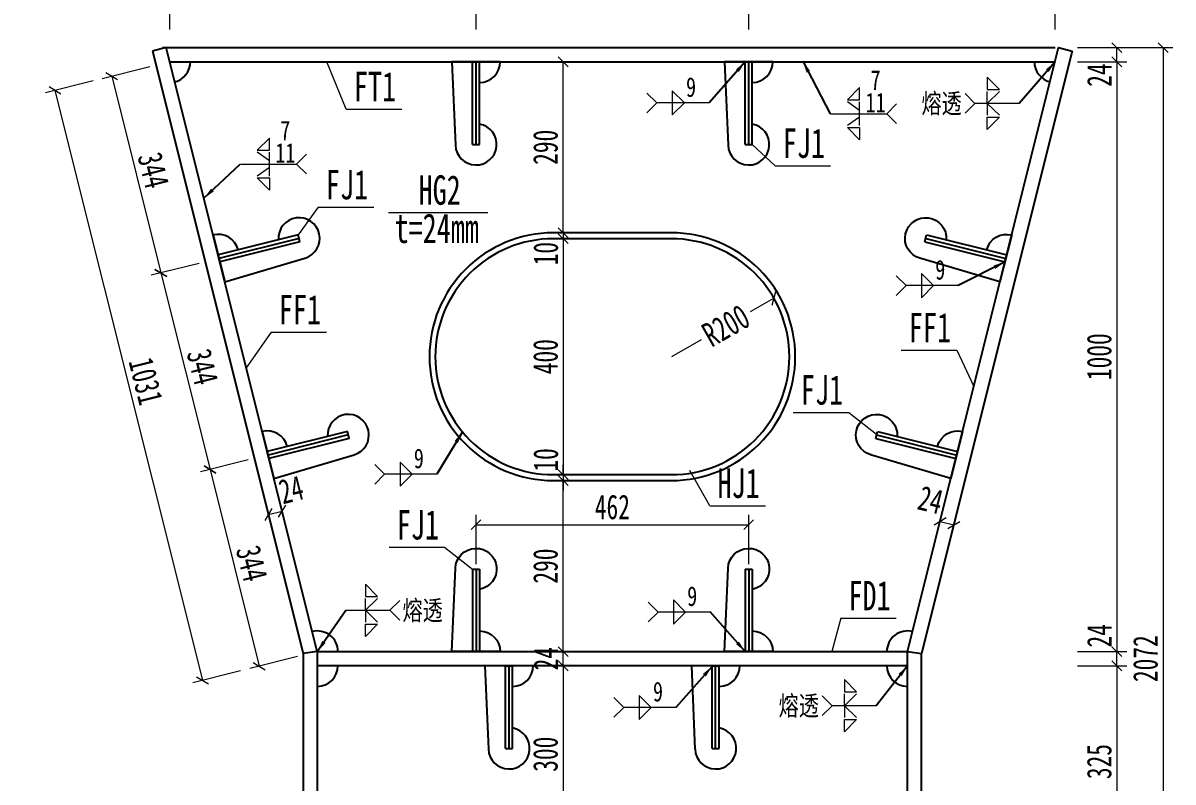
# Model space of a CAD drawing. Header units: millimetres. Extents: x -60009 to 63758, y -2164 to 95433.
# Drawn here: x 20783 to 22732, y 15537 to 16824 of the extents above; entities that cross this region are included whole.
import ezdxf
from ezdxf.enums import TextEntityAlignment as Align

# ---------------------------------------------------------------- set-up
doc = ezdxf.new("R2010")
doc.units = ezdxf.units.MM
doc.layers.get('Defpoints').update_dxf_attribs({"color": 8})
for name, color, linetype, lineweight in [('Dim', 4, 'Continuous', 15), ('文字', 7, 'Continuous', 15), ('细实线', 4, 'Continuous', 15), ('钢板粗线', 1, 'Continuous', 25)]:
    doc.layers.add(name, color=color, linetype=linetype, lineweight=lineweight)
doc.layers.add('Text', color=4, linetype='Continuous')
doc.styles.add('111', font='仿宋_GB2312.TTF', dxfattribs={"width": 0.7})
doc.styles.add('BM_Dim', font='仿宋_GB2312.TTF', dxfattribs={"width": 0.85})
doc.styles.add('SMEDI', font='仿宋_GB2312.TTF', dxfattribs={"width": 0.75})
doc.styles.get("Standard").update_dxf_attribs({"font": '仿宋_GB2312.TTF'})
doc.dimstyles.new('200', dxfattribs={"dimscale": 0, "dimtxt": 2.5, "dimasz": 1, "dimexe": 1, "dimexo": 1, "dimgap": 0.6, "dimtad": 1, "dimdec": 0, "dimdsep": 46, "dimtxsty": '111', "dimblk": 'OBLIQUE', "dimcen": 0, "dimclrd": 4, "dimclre": 4, "dimclrt": 4, "dimadec": 1, "dimazin": 2, "dimtfac": 1, "dimtdec": 0, "dimtix": 1, "dimtmove": 2, "dimatfit": 3, "dimfxl": 4, "dimfxlon": 1, "dimtolj": 1, "dimlwd": -1, "dimlwe": -1, "dimarcsym": 0})
doc.dimstyles.new('MSteel_1.0_1.0', dxfattribs={"dimtxt": 3, "dimasz": 1.2, "dimexe": 1, "dimexo": 1, "dimgap": 1, "dimtad": 3, "dimtoh": 1, "dimdec": 0, "dimzin": 0, "dimdsep": 46, "dimtxsty": 'Standard', "dimblk": 'ARCHTICK', "dimcen": 0.09, "dimclrd": 3, "dimclre": 3, "dimadec": 0, "dimazin": 0, "dimtfac": 1, "dimtdec": 4, "dimtofl": 0, "dimtmove": 0, "dimatfit": 3, "dimfxl": 1, "dimtolj": 1, "dimtzin": 0, "dimarcsym": 0})

# ---------------------------------------------------------------- blocks, each defined once
blk = doc.blocks.new('_Oblique')
at = {"color": 0, "linetype": 'ByBlock', "lineweight": -2}
blk.add_line((-0.5, -0.5), (0.5, 0.5), dxfattribs=at)
blk = doc.blocks.new('*D271')
at = {"layer": 'Defpoints', "color": 0, "transparency": 16777216}
for p in [(21100.9, 67033.4), (21986.2, 67032), (21099.3, 66017.4), (21984.6, 66032), (21099.2, 65919.6)]:
    blk.add_point(p, dxfattribs=at)
at = {"layer": '细实线', "color": 4, "transparency": 16777216}
for p, q in [((21099.2, 65986.3), (21099.1, 65903)), ((21984.6, 65984.9), (21984.4, 65901.5))]:
    blk.add_line(p, q, dxfattribs=at)
blk.add_arc((-34515894092.1, -21492456430780), 21492484212182.8, 89.907985640573, 89.907985642933, dxfattribs=at)
at = {"layer": '细实线', "color": 4, "transparency": 16777216, "xscale": 16.66666666666666, "yscale": 16.66666666666666, "zscale": 16.66666666666666}
for p, rotation in [((21099.1, 65919.6), 179.9079856429328), ((21984.4, 65918.2), 359.9079856405726)]:
    blk.add_blockref('_Oblique', p, dxfattribs=dict(at, rotation=rotation))
at = {"layer": '细实线', "color": 4, "transparency": 16777216, "insert": (21541.8, 65948.7), "char_height": 41.67, "attachment_point": 5, "rotation": 359.908, "style": '111'}
blk.add_mtext('885', dxfattribs=at)
blk = doc.blocks.new('*D273')
at = {"layer": 'Defpoints', "color": 0, "transparency": 16777216}
for p in [(21101.2, 67117), (21100.9, 67033.4), (21986.2, 67032), (21099.3, 66017.4), (21984.6, 66032)]:
    blk.add_point(p, dxfattribs=at)
at = {"layer": '细实线', "color": 4, "transparency": 16777216}
for p, q in [((21100.9, 67050.4), (21101.1, 67133.7)), ((21986.3, 67049), (21986.4, 67132.3))]:
    blk.add_line(p, q, dxfattribs=at)
blk.add_arc((-34515894092.1, -21492456430780), 21492484213380.2, 89.907985640573, 89.907985642933, dxfattribs=at)
at = {"layer": '细实线', "color": 4, "transparency": 16777216, "xscale": 16.66666666666666, "yscale": 16.66666666666666, "zscale": 16.66666666666666}
for p, rotation in [((21101.1, 67117), 179.9079856429328), ((21986.4, 67115.6), 359.9079856405726)]:
    blk.add_blockref('_Oblique', p, dxfattribs=dict(at, rotation=rotation))
at = {"layer": '细实线', "color": 4, "transparency": 16777216, "insert": (21543.8, 67146.2), "char_height": 41.67, "attachment_point": 5, "rotation": 359.908, "style": '111'}
blk.add_mtext('885', dxfattribs=at)
blk = doc.blocks.new('12-140加劲 有焊孔')
at = {"layer": '钢板粗线'}
for p, q in [((41, 0), (35, 141.5)), ((-41, 0), (41, 0))]:
    blk.add_line(p, q, dxfattribs=at)
for centre, start, end in [((0, 140), 2.441, 260.1291), ((-6, 0), 90, 180)]:
    blk.add_arc(centre, 35, start, end, dxfattribs=at)
blk = doc.blocks.new('*D1425')
at = {"layer": 'Defpoints', "color": 0}
for p in [(21743.2, 16468.1), (21698.5, 16458.1), (21743.2, 16458.1)]:
    blk.add_point(p, dxfattribs=at)
at = {"layer": '细实线', "color": 4}
for p, q in [((21698.5, 16468.1), (21698.5, 16484.7)), ((21726.6, 16468.1), (21681.9, 16468.1)), ((21698.5, 16468.1), (21698.5, 16458.1)), ((21726.6, 16458.1), (21681.9, 16458.1)), ((21698.5, 16458.1), (21698.5, 16441.4))]:
    blk.add_line(p, q, dxfattribs=at)
at = {"layer": '细实线', "color": 4, "xscale": 16.66666666666666, "yscale": 16.66666666666666, "zscale": 16.66666666666666}
for p, rotation in [((21698.5, 16468.1), 270), ((21698.5, 16458.1), 90)]:
    blk.add_blockref('_Oblique', p, dxfattribs=dict(at, rotation=rotation))
at = {"layer": '细实线', "color": 4, "insert": (21669.2, 16432.8), "char_height": 41.67, "attachment_point": 5, "rotation": 90, "style": '111'}
blk.add_mtext('\\A1;10', dxfattribs=at)
blk = doc.blocks.new('*D1426')
at = {"layer": 'Defpoints', "color": 0}
for p in [(21698.5, 16758.1), (21743.2, 16758.1), (21743.2, 16468.1)]:
    blk.add_point(p, dxfattribs=at)
at = {"layer": '细实线', "color": 4}
for p, q in [((21726.6, 16758.1), (21681.9, 16758.1)), ((21698.5, 16468.1), (21698.5, 16758.1)), ((21726.6, 16468.1), (21681.9, 16468.1))]:
    blk.add_line(p, q, dxfattribs=at)
at = {"layer": '细实线', "color": 4, "xscale": 16.66666666666666, "yscale": 16.66666666666666, "zscale": 16.66666666666666}
for p, rotation in [((21698.5, 16758.1), 90), ((21698.5, 16468.1), 270)]:
    blk.add_blockref('_Oblique', p, dxfattribs=dict(at, rotation=rotation))
at = {"layer": '细实线', "color": 4, "insert": (21668.7, 16613.1), "char_height": 41.67, "attachment_point": 5, "rotation": 90, "style": '111'}
blk.add_mtext('\\A1;290', dxfattribs=at)
blk = doc.blocks.new('*D1427')
at = {"layer": 'Defpoints', "color": 0}
for p in [(21743.2, 16458.1), (21698.5, 16058.1), (21743.2, 16058.1)]:
    blk.add_point(p, dxfattribs=at)
at = {"layer": '细实线', "color": 4}
for p, q in [((21726.6, 16458.1), (21681.9, 16458.1)), ((21698.5, 16458.1), (21698.5, 16058.1)), ((21726.6, 16058.1), (21681.9, 16058.1))]:
    blk.add_line(p, q, dxfattribs=at)
at = {"layer": '细实线', "color": 4, "xscale": 16.66666666666666, "yscale": 16.66666666666666, "zscale": 16.66666666666666}
for p, rotation in [((21698.5, 16458.1), 90), ((21698.5, 16058.1), 270)]:
    blk.add_blockref('_Oblique', p, dxfattribs=dict(at, rotation=rotation))
at = {"layer": '细实线', "color": 4, "insert": (21668.7, 16258.1), "char_height": 41.67, "attachment_point": 5, "rotation": 90, "style": '111'}
blk.add_mtext('\\A1;400', dxfattribs=at)
blk = doc.blocks.new('*D1428')
at = {"layer": 'Defpoints', "color": 0}
for p in [(21743.2, 16058.1), (21698.5, 16048.1), (21743.2, 16048.1)]:
    blk.add_point(p, dxfattribs=at)
at = {"layer": '细实线', "color": 4}
for p, q in [((21726.6, 16058.1), (21681.9, 16058.1)), ((21698.5, 16058.1), (21698.5, 16074.7)), ((21698.5, 16058.1), (21698.5, 16048.1)), ((21726.6, 16048.1), (21681.9, 16048.1)), ((21698.5, 16048.1), (21698.5, 16031.4))]:
    blk.add_line(p, q, dxfattribs=at)
at = {"layer": '细实线', "color": 4, "xscale": 16.66666666666666, "yscale": 16.66666666666666, "zscale": 16.66666666666666}
for p, rotation in [((21698.5, 16058.1), 270), ((21698.5, 16048.1), 90)]:
    blk.add_blockref('_Oblique', p, dxfattribs=dict(at, rotation=rotation))
at = {"layer": '细实线', "color": 4, "insert": (21669.2, 16083.1), "char_height": 41.67, "attachment_point": 5, "rotation": 90, "style": '111'}
blk.add_mtext('\\A1;10', dxfattribs=at)
blk = doc.blocks.new('*D1429')
at = {"layer": 'Defpoints', "color": 0}
for p in [(21698.5, 16048.1), (21743.2, 16048.1), (21743.2, 15758.1)]:
    blk.add_point(p, dxfattribs=at)
at = {"layer": '细实线', "color": 4}
for p, q in [((21726.6, 16048.1), (21681.9, 16048.1)), ((21698.5, 15758.1), (21698.5, 16048.1)), ((21726.6, 15758.1), (21681.9, 15758.1))]:
    blk.add_line(p, q, dxfattribs=at)
at = {"layer": '细实线', "color": 4, "xscale": 16.66666666666666, "yscale": 16.66666666666666, "zscale": 16.66666666666666}
for p, rotation in [((21698.5, 16048.1), 90), ((21698.5, 15758.1), 270)]:
    blk.add_blockref('_Oblique', p, dxfattribs=dict(at, rotation=rotation))
at = {"layer": '细实线', "color": 4, "insert": (21668.7, 15903.1), "char_height": 41.67, "attachment_point": 5, "rotation": 90, "style": '111'}
blk.add_mtext('\\A1;290', dxfattribs=at)
blk = doc.blocks.new('_ArchTick')
at = {"color": 0, "linetype": 'ByBlock', "const_width": 0.15}
blk.add_lwpolyline([(-0.5, -0.5), (0.5, 0.5)], dxfattribs=at)
blk = doc.blocks.new('角焊缝1')
at = {"layer": 'Dim'}
blk.add_line((-3101.17, 370.22), (-3106.48, 370.22), dxfattribs=at)
blk.add_lwpolyline([(-3107.48, 369.22), (-3106.48, 370.22), (-3107.48, 371.22)], dxfattribs=at)
blk.add_lwpolyline([(-3104.91, 371.45), (-3104.91, 368.99), (-3103.68, 370.22)], close=True, dxfattribs=at)
blk = doc.blocks.new('*D1430')
at = {"layer": 'Defpoints', "color": 0}
for p in [(22055.7, 16357.1), (21881.9, 16258.1)]:
    blk.add_point(p, dxfattribs=at)
at = {"layer": '细实线', "color": 4}
for p, q in [((22016.2, 16334.6), (22055.7, 16357.1)), ((21932.3, 16286.8), (21881.9, 16258.1))]:
    blk.add_line(p, q, dxfattribs=at)
at = {"layer": '细实线', "color": 4, "xscale": 16.66666666666666, "yscale": 16.66666666666666, "zscale": 16.66666666666666, "rotation": 29.68905914116267}
blk.add_blockref('_Oblique', (22055.7, 16357.1), dxfattribs=at)
at = {"layer": '细实线', "color": 4, "insert": (21974.3, 16310.7), "char_height": 41.67, "attachment_point": 5, "rotation": 29.6891, "style": '111'}
blk.add_mtext('\\A1;R200', dxfattribs=at)
blk = doc.blocks.new('12-140加劲 无焊孔')
at = {"layer": 'Defpoints'}
blk.add_line((0, -140), (0, 0), dxfattribs=at)
at = {"layer": '钢板粗线'}
for p, q in [((-6, 0), (6, 0)), ((-6, -140), (-6, 0)), ((6, -140), (6, 0)), ((-6, -140), (6, -140))]:
    blk.add_line(p, q, dxfattribs=at)
blk = doc.blocks.new('*D1431')
at = {"layer": 'Defpoints', "color": 0}
for p in [(21550.9, 16879.2), (21031.9, 16758.1), (21550.9, 16758.1)]:
    blk.add_point(p, dxfattribs=at)
at = {"layer": '细实线', "color": 4}
for p, q in [((21031.9, 16812.6), (21031.9, 16895.9)), ((21550.9, 16812.6), (21550.9, 16895.9)), ((21031.9, 16879.2), (21550.9, 16879.2))]:
    blk.add_line(p, q, dxfattribs=at)
at = {"layer": '细实线', "color": 4, "xscale": 16.66666666666666, "yscale": 16.66666666666666, "zscale": 16.66666666666666, "rotation": 180}
blk.add_blockref('_Oblique', (21031.9, 16879.2), dxfattribs=at)
at = {"layer": '细实线', "color": 4, "xscale": 16.66666666666666, "yscale": 16.66666666666666, "zscale": 16.66666666666666}
blk.add_blockref('_Oblique', (21550.9, 16879.2), dxfattribs=at)
at = {"layer": '细实线', "color": 4, "insert": (21291.4, 16909), "char_height": 41.67, "attachment_point": 5, "style": '111'}
blk.add_mtext('\\A1;519', dxfattribs=at)
blk = doc.blocks.new('*D1432')
at = {"layer": 'Defpoints', "color": 0}
for p in [(22012.9, 16879.2), (21550.9, 16758.1), (22012.9, 16758.1)]:
    blk.add_point(p, dxfattribs=at)
at = {"layer": '细实线', "color": 4}
for p, q in [((21550.9, 16812.6), (21550.9, 16895.9)), ((22012.9, 16812.6), (22012.9, 16895.9)), ((21550.9, 16879.2), (22012.9, 16879.2))]:
    blk.add_line(p, q, dxfattribs=at)
at = {"layer": '细实线', "color": 4, "xscale": 16.66666666666666, "yscale": 16.66666666666666, "zscale": 16.66666666666666, "rotation": 180}
blk.add_blockref('_Oblique', (21550.9, 16879.2), dxfattribs=at)
at = {"layer": '细实线', "color": 4, "xscale": 16.66666666666666, "yscale": 16.66666666666666, "zscale": 16.66666666666666}
blk.add_blockref('_Oblique', (22012.9, 16879.2), dxfattribs=at)
at = {"layer": '细实线', "color": 4, "insert": (21781.9, 16909), "char_height": 41.67, "attachment_point": 5, "style": '111'}
blk.add_mtext('\\A1;462', dxfattribs=at)
blk = doc.blocks.new('*D1433')
at = {"layer": 'Defpoints', "color": 0}
for p in [(22012.9, 16879.2), (22012.9, 16758.1), (22531.9, 16758.1)]:
    blk.add_point(p, dxfattribs=at)
at = {"layer": '细实线', "color": 4}
for p, q in [((22012.9, 16812.6), (22012.9, 16895.9)), ((22531.9, 16812.6), (22531.9, 16895.9)), ((22531.9, 16879.2), (22012.9, 16879.2))]:
    blk.add_line(p, q, dxfattribs=at)
at = {"layer": '细实线', "color": 4, "xscale": 16.66666666666666, "yscale": 16.66666666666666, "zscale": 16.66666666666666, "rotation": 180}
blk.add_blockref('_Oblique', (22012.9, 16879.2), dxfattribs=at)
at = {"layer": '细实线', "color": 4, "xscale": 16.66666666666666, "yscale": 16.66666666666666, "zscale": 16.66666666666666}
blk.add_blockref('_Oblique', (22531.9, 16879.2), dxfattribs=at)
at = {"layer": '细实线', "color": 4, "insert": (22272.4, 16909), "char_height": 41.67, "attachment_point": 5, "style": '111'}
blk.add_mtext('\\A1;519', dxfattribs=at)
blk = doc.blocks.new('*D1434')
at = {"layer": 'Defpoints', "color": 0}
for p in [(22531.9, 16956.8), (21031.9, 16758.1), (22531.9, 16758.1)]:
    blk.add_point(p, dxfattribs=at)
at = {"layer": '细实线', "color": 4}
for p, q in [((21031.9, 16890.2), (21031.9, 16973.5)), ((22531.9, 16890.2), (22531.9, 16973.5)), ((21031.9, 16956.8), (22531.9, 16956.8))]:
    blk.add_line(p, q, dxfattribs=at)
at = {"layer": '细实线', "color": 4, "xscale": 16.66666666666666, "yscale": 16.66666666666666, "zscale": 16.66666666666666, "rotation": 180}
blk.add_blockref('_Oblique', (21031.9, 16956.8), dxfattribs=at)
at = {"layer": '细实线', "color": 4, "xscale": 16.66666666666666, "yscale": 16.66666666666666, "zscale": 16.66666666666666}
blk.add_blockref('_Oblique', (22531.9, 16956.8), dxfattribs=at)
at = {"layer": '细实线', "color": 4, "insert": (21781.9, 16986.7), "char_height": 41.67, "attachment_point": 5, "style": '111'}
blk.add_mtext('\\A1;1500', dxfattribs=at)
blk = doc.blocks.new('*D1435')
at = {"layer": 'Defpoints', "color": 0}
for p in [(21031.9, 16758.1), (21115.3, 16424.7), (21016.9, 16400.1)]:
    blk.add_point(p, dxfattribs=at)
at = {"layer": '细实线', "color": 4}
for p, q in [((20998.2, 16749.6), (20917.4, 16729.4)), ((20933.6, 16733.5), (21016.9, 16400.1)), ((21081.6, 16416.3), (21000.7, 16396.1))]:
    blk.add_line(p, q, dxfattribs=at)
at = {"layer": '细实线', "color": 4, "xscale": 16.66666666666666, "yscale": 16.66666666666666, "zscale": 16.66666666666666}
for p, rotation in [((20933.6, 16733.5), 104.0362434679329), ((21016.9, 16400.1), 284.0362434679329)]:
    blk.add_blockref('_Oblique', p, dxfattribs=dict(at, rotation=rotation))
at = {"layer": '细实线', "color": 4, "insert": (21004.2, 16574), "char_height": 41.67, "attachment_point": 5, "rotation": 284.0362, "style": '111'}
blk.add_mtext('\\A1;344', dxfattribs=at)
blk = doc.blocks.new('*D1436')
at = {"layer": 'Defpoints', "color": 0}
for p in [(21115.3, 16424.7), (21198.6, 16091.4), (21100.2, 16066.8)]:
    blk.add_point(p, dxfattribs=at)
at = {"layer": '细实线', "color": 4}
for p, q in [((21081.6, 16416.3), (21000.7, 16396.1)), ((21016.9, 16400.1), (21100.2, 16066.8)), ((21164.9, 16083), (21084.1, 16062.8))]:
    blk.add_line(p, q, dxfattribs=at)
at = {"layer": '细实线', "color": 4, "xscale": 16.66666666666666, "yscale": 16.66666666666666, "zscale": 16.66666666666666}
for p, rotation in [((21016.9, 16400.1), 104.0362434679324), ((21100.2, 16066.8), 284.0362434679324)]:
    blk.add_blockref('_Oblique', p, dxfattribs=dict(at, rotation=rotation))
at = {"layer": '细实线', "color": 4, "insert": (21087.5, 16240.7), "char_height": 41.67, "attachment_point": 5, "rotation": 284.0362, "style": '111'}
blk.add_mtext('\\A1;344', dxfattribs=at)
blk = doc.blocks.new('*D1437')
at = {"layer": 'Defpoints', "color": 0}
for p in [(21198.6, 16091.4), (21281.9, 15758.1), (21183.6, 15733.5)]:
    blk.add_point(p, dxfattribs=at)
at = {"layer": '细实线', "color": 4}
for p, q in [((21164.9, 16083), (21084.1, 16062.8)), ((21100.2, 16066.8), (21183.6, 15733.5)), ((21248.2, 15749.6), (21167.4, 15729.4))]:
    blk.add_line(p, q, dxfattribs=at)
at = {"layer": '细实线', "color": 4, "xscale": 16.66666666666666, "yscale": 16.66666666666666, "zscale": 16.66666666666666}
for p, rotation in [((21100.2, 16066.8), 104.0362434679082), ((21183.6, 15733.5), 284.0362434679082)]:
    blk.add_blockref('_Oblique', p, dxfattribs=dict(at, rotation=rotation))
at = {"layer": '细实线', "color": 4, "insert": (21170.8, 15907.4), "char_height": 41.67, "attachment_point": 5, "rotation": 284.0362, "style": '111'}
blk.add_mtext('\\A1;344', dxfattribs=at)
blk = doc.blocks.new('*D1438')
at = {"layer": 'Defpoints', "color": 0}
for p in [(21031.9, 16758.1), (21281.9, 15758.1), (21087.5, 15709.4)]:
    blk.add_point(p, dxfattribs=at)
at = {"layer": '细实线', "color": 4}
for p, q in [((20902.1, 16725.6), (20821.3, 16705.4)), ((20837.5, 16709.4), (21087.5, 15709.4)), ((21152.1, 15725.6), (21071.3, 15705.4))]:
    blk.add_line(p, q, dxfattribs=at)
at = {"layer": '细实线', "color": 4, "xscale": 16.66666666666666, "yscale": 16.66666666666666, "zscale": 16.66666666666666}
for p, rotation in [((20837.5, 16709.4), 104.0362434679265), ((21087.5, 15709.4), 284.0362434679265)]:
    blk.add_blockref('_Oblique', p, dxfattribs=dict(at, rotation=rotation))
at = {"layer": '细实线', "color": 4, "insert": (20991.4, 16216.7), "char_height": 41.67, "attachment_point": 5, "rotation": 284.0362, "style": '111'}
blk.add_mtext('\\A1;1031', dxfattribs=at)
blk = doc.blocks.new('*D1439')
at = {"layer": 'Defpoints', "color": 0}
for p in [(22488.1, 16758.1), (22238.6, 15758.1), (22636.7, 15758.1)]:
    blk.add_point(p, dxfattribs=at)
at = {"layer": '细实线', "color": 4}
for p, q in [((22570, 16758.1), (22653.3, 16758.1)), ((22636.7, 16758.1), (22636.7, 15758.1)), ((22570, 15758.1), (22653.3, 15758.1))]:
    blk.add_line(p, q, dxfattribs=at)
at = {"layer": '细实线', "color": 4, "xscale": 16.66666666666666, "yscale": 16.66666666666666, "zscale": 16.66666666666666}
for p, rotation in [((22636.7, 16758.1), 90), ((22636.7, 15758.1), 270)]:
    blk.add_blockref('_Oblique', p, dxfattribs=dict(at, rotation=rotation))
at = {"layer": '细实线', "color": 4, "insert": (22606.9, 16258.1), "char_height": 41.67, "attachment_point": 5, "rotation": 90, "style": '111'}
blk.add_mtext('\\A1;1000', dxfattribs=at)
blk = doc.blocks.new('*D1440')
at = {"layer": 'Defpoints', "color": 0}
for p in [(22488.6, 16782.1), (22636.7, 16782.1), (22488.1, 16758.1)]:
    blk.add_point(p, dxfattribs=at)
at = {"layer": '细实线', "color": 4}
for p, q in [((22570, 16782.1), (22653.3, 16782.1)), ((22636.7, 16758.1), (22636.7, 16782.1)), ((22570, 16758.1), (22653.3, 16758.1))]:
    blk.add_line(p, q, dxfattribs=at)
at = {"layer": '细实线', "color": 4, "xscale": 16.66666666666666, "yscale": 16.66666666666666, "zscale": 16.66666666666666}
for p, rotation in [((22636.7, 16782.1), 90), ((22636.7, 16758.1), 270)]:
    blk.add_blockref('_Oblique', p, dxfattribs=dict(at, rotation=rotation))
at = {"layer": '细实线', "color": 4, "insert": (22606.9, 16735.5), "char_height": 41.67, "attachment_point": 5, "rotation": 90, "style": '111'}
blk.add_mtext('\\A1;24', dxfattribs=at)
blk = doc.blocks.new('*D1441')
at = {"layer": 'Defpoints', "color": 0}
for p in [(22244.3, 15758.1), (22636.7, 15758.1), (22241.4, 15734.1)]:
    blk.add_point(p, dxfattribs=at)
at = {"layer": '细实线', "color": 4}
for p, q in [((22570, 15758.1), (22653.3, 15758.1)), ((22636.7, 15734.1), (22636.7, 15758.1)), ((22570, 15734.1), (22653.3, 15734.1))]:
    blk.add_line(p, q, dxfattribs=at)
at = {"layer": '细实线', "color": 4, "xscale": 16.66666666666666, "yscale": 16.66666666666666, "zscale": 16.66666666666666}
for p, rotation in [((22636.7, 15758.1), 90), ((22636.7, 15734.1), 270)]:
    blk.add_blockref('_Oblique', p, dxfattribs=dict(at, rotation=rotation))
at = {"layer": '细实线', "color": 4, "insert": (22606.9, 15784.9), "char_height": 41.67, "attachment_point": 5, "rotation": 90, "style": '111'}
blk.add_mtext('\\A1;24', dxfattribs=at)
blk = doc.blocks.new('*D1442')
at = {"layer": 'Defpoints', "color": 0}
for p in [(22488.6, 16782.1), (22250.6, 14710.1), (22715.1, 14710.1)]:
    blk.add_point(p, dxfattribs=at)
at = {"layer": '细实线', "color": 4}
for p, q in [((22648.5, 16782.1), (22731.8, 16782.1)), ((22715.1, 16782.1), (22715.1, 14710.1)), ((22648.5, 14710.1), (22731.8, 14710.1))]:
    blk.add_line(p, q, dxfattribs=at)
at = {"layer": '细实线', "color": 4, "xscale": 16.66666666666666, "yscale": 16.66666666666666, "zscale": 16.66666666666666}
for p, rotation in [((22715.1, 16782.1), 90), ((22715.1, 14710.1), 270)]:
    blk.add_blockref('_Oblique', p, dxfattribs=dict(at, rotation=rotation))
at = {"layer": '细实线', "color": 4, "insert": (22685.3, 15746.1), "char_height": 41.67, "attachment_point": 5, "rotation": 90, "style": '111'}
blk.add_mtext('\\A1;2072', dxfattribs=at)
blk = doc.blocks.new('*D1443')
at = {"layer": 'Defpoints', "color": 0}
for p in [(21222.4, 15996.3), (21211.3, 15941.5), (21234.6, 15947.3)]:
    blk.add_point(p, dxfattribs=at)
at = {"layer": '细实线', "color": 4}
for p, q in [((21207.3, 15957.6), (21195, 16006.7)), ((21230.6, 15963.5), (21218.3, 16012.5)), ((21199.1, 15990.5), (21222.4, 15996.3))]:
    blk.add_line(p, q, dxfattribs=at)
at = {"layer": '细实线', "color": 4, "xscale": 16.66666666666666, "yscale": 16.66666666666666, "zscale": 16.66666666666666}
for p, rotation in [((21199.1, 15990.5), 194.0362434679222), ((21222.4, 15996.3), 14.03624346792227)]:
    blk.add_blockref('_Oblique', p, dxfattribs=dict(at, rotation=rotation))
at = {"layer": '细实线', "color": 4, "insert": (21237.7, 16032.7), "char_height": 41.67, "attachment_point": 5, "rotation": 14.0362, "style": '111'}
blk.add_mtext('\\A1;24', dxfattribs=at)
blk = doc.blocks.new('*D1444')
at = {"layer": 'Defpoints', "color": 0}
for p in [(22360.4, 15972.9), (22326.5, 15936.2), (22349.7, 15930.4)]:
    blk.add_point(p, dxfattribs=at)
at = {"layer": '细实线', "color": 4}
for p, q in [((22330.5, 15952.3), (22341.1, 15994.9)), ((22337.1, 15978.7), (22360.4, 15972.9)), ((22353.8, 15946.5), (22364.4, 15989.1))]:
    blk.add_line(p, q, dxfattribs=at)
at = {"layer": '细实线', "color": 4, "xscale": 16.66666666666666, "yscale": 16.66666666666666, "zscale": 16.66666666666666}
for p, rotation in [((22337.1, 15978.7), 165.9637565320778), ((22360.4, 15972.9), 345.9637565320777)]:
    blk.add_blockref('_Oblique', p, dxfattribs=dict(at, rotation=rotation))
at = {"layer": '细实线', "color": 4, "insert": (22321, 16015.4), "char_height": 41.67, "attachment_point": 5, "rotation": 345.9638, "style": '111'}
blk.add_mtext('\\A1;24', dxfattribs=at)
blk = doc.blocks.new('全融透2')
at = {"layer": 'Dim'}
blk.add_line((0, 0), (-4.48, 0), dxfattribs=at)
for points in [[(-3.23, 2.65), (-3.23, 1.41), (-2, 1.41)], [(-3.23, -2.65), (-3.23, -1.41), (-2, -1.41)]]:
    blk.add_lwpolyline(points, close=True, dxfattribs=at)
for points in [[(-2, 1.21), (-3.23, 0), (-3.23, 1.21)], [(-5.48, 1), (-4.48, 0), (-5.48, -1)], [(-2, -1.21), (-3.23, 0), (-3.23, -1.21)]]:
    blk.add_lwpolyline(points, dxfattribs=at)
at = {"layer": 'Text', "style": 'SMEDI', "width": 0.75}
blk.add_text('熔透', height=2, dxfattribs=at).set_placement((-9.92, 0), align=Align.MIDDLE_LEFT)
blk = doc.blocks.new('全融透1')
at = {"layer": 'Dim'}
blk.add_line((0, 0), (4.48, 0), dxfattribs=at)
for points in [[(2, 2.65), (2, 1.41), (3.23, 1.41)], [(2, -2.65), (2, -1.41), (3.23, -1.41)]]:
    blk.add_lwpolyline(points, close=True, dxfattribs=at)
for points in [[(3.23, 1.21), (2, 0), (2, 1.21)], [(3.23, -1.21), (2, 0), (2, -1.21)], [(5.48, 1), (4.48, 0), (5.48, -1)]]:
    blk.add_lwpolyline(points, dxfattribs=at)
at = {"layer": 'Text', "style": 'SMEDI', "width": 0.75}
blk.add_text('熔透', height=2, dxfattribs=at).set_placement((5.77, 0), align=Align.MIDDLE_LEFT)
blk = doc.blocks.new('*D1445')
at = {"layer": 'Defpoints', "color": 0}
for p in [(21730.7, 15734.1), (21698.5, 15434.1), (21724.1, 15434.1)]:
    blk.add_point(p, dxfattribs=at)
at = {"layer": '细实线', "color": 4}
for p, q in [((21714.1, 15734.1), (21681.9, 15734.1)), ((21698.5, 15734.1), (21698.5, 15434.1)), ((21707.4, 15434.1), (21681.9, 15434.1))]:
    blk.add_line(p, q, dxfattribs=at)
at = {"layer": '细实线', "color": 4, "xscale": 16.66666666666666, "yscale": 16.66666666666666, "zscale": 16.66666666666666}
for p, rotation in [((21698.5, 15734.1), 90), ((21698.5, 15434.1), 270)]:
    blk.add_blockref('_Oblique', p, dxfattribs=dict(at, rotation=rotation))
at = {"layer": '细实线', "color": 4, "insert": (21668.7, 15584.1), "char_height": 41.67, "attachment_point": 5, "rotation": 90, "style": '111'}
blk.add_mtext('\\A1;300', dxfattribs=at)
blk = doc.blocks.new('*D1454')
at = {"layer": 'Defpoints', "color": 0}
for p in [(21698.5, 15758.1), (21743.2, 15758.1), (21744.2, 15734.1)]:
    blk.add_point(p, dxfattribs=at)
at = {"layer": '细实线', "color": 4}
for p, q in [((21698.5, 15758.1), (21698.5, 15774.7)), ((21726.6, 15758.1), (21681.9, 15758.1)), ((21698.5, 15734.1), (21698.5, 15758.1)), ((21727.6, 15734.1), (21681.9, 15734.1)), ((21698.5, 15734.1), (21698.5, 15717.4))]:
    blk.add_line(p, q, dxfattribs=at)
at = {"layer": '细实线', "color": 4, "xscale": 16.66666666666666, "yscale": 16.66666666666666, "zscale": 16.66666666666666}
for p, rotation in [((21698.5, 15758.1), 270), ((21698.5, 15734.1), 90)]:
    blk.add_blockref('_Oblique', p, dxfattribs=dict(at, rotation=rotation))
at = {"layer": '细实线', "color": 4, "insert": (21669.2, 15746.1), "char_height": 41.67, "attachment_point": 5, "rotation": 90, "style": '111'}
blk.add_mtext('\\A1;24', dxfattribs=at)
blk = doc.blocks.new('*D1463')
at = {"layer": 'Defpoints', "color": 0}
for p in [(22515.5, 15734.1), (22515.5, 15409.1), (22636.7, 15409.1)]:
    blk.add_point(p, dxfattribs=at)
at = {"layer": '细实线', "color": 4}
for p, q in [((22570, 15734.1), (22653.3, 15734.1)), ((22636.7, 15734.1), (22636.7, 15409.1)), ((22570, 15409.1), (22653.3, 15409.1))]:
    blk.add_line(p, q, dxfattribs=at)
at = {"layer": '细实线', "color": 4, "xscale": 16.66666666666666, "yscale": 16.66666666666666, "zscale": 16.66666666666666}
for p, rotation in [((22636.7, 15734.1), 90), ((22636.7, 15409.1), 270)]:
    blk.add_blockref('_Oblique', p, dxfattribs=dict(at, rotation=rotation))
at = {"layer": '细实线', "color": 4, "insert": (22606.9, 15571.6), "char_height": 41.67, "attachment_point": 5, "rotation": 90, "style": '111'}
blk.add_mtext('\\A1;325', dxfattribs=at)
blk = doc.blocks.new('*D1479')
at = {"layer": 'Defpoints', "color": 0}
for p in [(22012.9, 15973.3), (21550.9, 15869.8), (22012.9, 15869.8)]:
    blk.add_point(p, dxfattribs=at)
at = {"layer": '细实线', "color": 4}
for p, q in [((21550.9, 15906.6), (21550.9, 15990)), ((22012.9, 15906.6), (22012.9, 15990)), ((21550.9, 15973.3), (22012.9, 15973.3))]:
    blk.add_line(p, q, dxfattribs=at)
at = {"layer": '细实线', "color": 4, "xscale": 16.66666666666666, "yscale": 16.66666666666666, "zscale": 16.66666666666666, "rotation": 180}
blk.add_blockref('_Oblique', (21550.9, 15973.3), dxfattribs=at)
at = {"layer": '细实线', "color": 4, "xscale": 16.66666666666666, "yscale": 16.66666666666666, "zscale": 16.66666666666666}
blk.add_blockref('_Oblique', (22012.9, 15973.3), dxfattribs=at)
at = {"layer": '细实线', "color": 4, "insert": (21781.9, 16003.1), "char_height": 41.67, "attachment_point": 5, "style": '111'}
blk.add_mtext('\\A1;462', dxfattribs=at)
blk = doc.blocks.new('半融透1')
at = {"layer": 'Dim'}
for p, q in [((2.98, 0.34), (1.75, 1.21)), ((0.03, 0), (5.74, 0)), ((2.98, -0.34), (1.75, -1.21))]:
    blk.add_line(p, q, dxfattribs=at)
for points in [[(1.75, 1.41), (2.98, 1.41), (2.98, 2.65)], [(1.75, -1.41), (2.98, -1.41), (2.98, -2.65)]]:
    blk.add_lwpolyline(points, close=True, dxfattribs=at)
for points in [[(2.98, -1.21), (2.98, 0), (2.98, 1.21)], [(6.74, -1), (5.74, 0), (6.74, 1)]]:
    blk.add_lwpolyline(points, dxfattribs=at)
at = {"layer": 'Text', "style": 'SMEDI', "width": 0.75}
blk.add_text('7', height=2, dxfattribs=at).set_placement((4.09, 3.42), align=Align.MIDDLE_LEFT)

msp = doc.modelspace()

# ---------------------------------------------------------------- linework, layer by layer
at = {"layer": '细实线'}
for p, q in [((21330.9, 16678), (21297.9, 16758.1)), ((21330.9, 16678), (21425, 16678)), ((22057.5, 16581.9), (22018.9, 16618.1)), ((22057.5, 16581.9), (22151.5, 16581.9)), ((21283.4, 16511.7), (21249.6, 16464.5)), ((21283.4, 16511.7), (21377.5, 16511.7)), ((21402.7, 16502.5), (21570.9, 16502.5)), ((21203.7, 16299.6), (21161.7, 16239.1)), ((21203.7, 16299.6), (21297.8, 16299.6)), ((22271.3, 16269.2), (22365.3, 16269.2)), ((22365.3, 16269.2), (22394.4, 16207.8)), ((22088.3, 16163.7), (22182.3, 16163.7)), ((22182.3, 16163.7), (22229.6, 16126.7)), ((21947, 16005.4), (21912.9, 16065.2)), ((21947, 16005.4), (22041.1, 16005.4)), ((21403.6, 15935), (21497.6, 15935)), ((21497.6, 15935), (21544.9, 15898.1)), ((22168.8, 15814.9), (22154, 15758.1)), ((22168.8, 15814.9), (22262.8, 15814.9))]:
    msp.add_line(p, q, dxfattribs=at)
for p in [(21115.3, 16424.7), (21198.6, 16091.4)]:
    msp.add_point(p, dxfattribs=at)
at = {"layer": '钢板粗线'}
for p, q in [((21019.9, 16782.1), (22531.9, 16782.1)), ((21031.9, 16758.1), (22531.9, 16758.1)), ((21281.9, 15758.1), (21257.9, 15755.1)), ((21257.9, 15755.1), (21257.9, 14710.1)), ((21281.9, 15758.1), (22281.9, 15758.1)), ((21281.9, 15758.1), (21281.9, 14710.1)), ((22281.9, 14710.1), (22281.9, 15758.1)), ((22281.9, 15758.1), (22305.9, 15755.1)), ((22305.9, 14710.1), (22305.9, 15755.1)), ((22281.9, 15734.1), (21281.9, 15734.1))]:
    msp.add_line(p, q, dxfattribs=at)
for points in [[(21281.9, 15758.1), (21025.9, 16782.1), (21002.6, 16776.2)], [(22281.9, 15758.1), (22537.9, 16782.1), (22561.2, 16776.2)], [(21002.6, 16776.2), (21257.9, 15755.1)], [(22561.2, 16776.2), (22305.9, 15755.1)]]:
    msp.add_lwpolyline(points, dxfattribs=at)
for points in [[(21881.9, 16048.1, 0.414214), (22091.9, 16258.1, 0.414214), (21881.9, 16468.1), (21681.9, 16468.1, 0.414214), (21471.9, 16258.1, 0.414214), (21681.9, 16048.1)], [(21881.9, 16058.1, 0.414214), (22081.9, 16258.1, 0.414214), (21881.9, 16458.1), (21681.9, 16458.1, 0.414214), (21481.9, 16258.1, 0.414214), (21681.9, 16058.1)]]:
    msp.add_lwpolyline(points, format="xyb", close=True, dxfattribs=at)
for centre, start, end in [((21031.9, 16758.1), 284.0362, 0), ((22531.9, 16758.1), 180, 255.9638), ((21281.9, 15758.1), 0, 104.0362), ((22281.9, 15758.1), 75.9638, 180), ((21281.9, 15734.1), 270, 0), ((22281.9, 15734.1), 180, 270)]:
    msp.add_arc(centre, 35, start, end, dxfattribs=at)

# ---------------------------------------------------------------- block references
at = {"layer": '细实线'}
for name, p, rotation in [('12-140加劲 有焊孔', (21550.9, 16758.1), 180), ('12-140加劲 有焊孔', (22012.9, 16758.1), 180), ('12-140加劲 有焊孔', (21115.3, 16424.7), 284.0362434678854), ('12-140加劲 无焊孔', (21115.3, 16424.7), 104.0362434679265), ('12-140加劲 有焊孔', (21198.6, 16091.4), 284.0362434679127), ('12-140加劲 无焊孔', (21198.6, 16091.4), 104.0362434679265), ('12-140加劲 有焊孔', (21606.9, 15734.1), 180), ('12-140加劲 有焊孔', (21956.9, 15734.1), 180)]:
    msp.add_blockref(name, p, dxfattribs=dict(at, rotation=rotation))
for p in [(21550.9, 16758.1), (22012.9, 16758.1), (21606.9, 15734.1), (21956.9, 15734.1)]:
    msp.add_blockref('12-140加劲 无焊孔', p, dxfattribs=at)
at = {"layer": '细实线', "xscale": 16.66666666666666, "yscale": 16.66666666666666, "zscale": 16.66666666666666}
for name, p in [('半融透1', (22151.2, 16670.1)), ('全融透2', (22470.9, 16687.6)), ('角焊缝1', (73631.9, 10518.1)), ('半融透1', (21151.1, 16584.6)), ('角焊缝1', (74054.2, 10208.2)), ('角焊缝1', (73170.7, 9888.5)), ('全融透1', (21330.2, 15828.1)), ('角焊缝1', (73633.9, 9654.9)), ('全融透2', (22228.9, 15666.4)), ('角焊缝1', (73575.9, 9493.1))]:
    msp.add_blockref(name, p, dxfattribs=at)
at = {"layer": '细实线', "xscale": -1}
for name, p, rotation in [('12-140加劲 有焊孔', (22448.6, 16424.7), 75.96375653211462), ('12-140加劲 无焊孔', (22448.6, 16424.7), 255.9637565320735), ('12-140加劲 有焊孔', (22365.3, 16091.4), 75.96375653208729), ('12-140加劲 无焊孔', (22365.3, 16091.4), 255.9637565320735), ('12-140加劲 无焊孔', (21550.9, 15758.1), 180), ('12-140加劲 无焊孔', (22012.9, 15758.1), 180)]:
    msp.add_blockref(name, p, dxfattribs=dict(at, rotation=rotation))
for p in [(21550.9, 15758.1), (22012.9, 15758.1)]:
    msp.add_blockref('12-140加劲 有焊孔', p, dxfattribs=at)

# ---------------------------------------------------------------- texts
at = {"layer": 'Text', "style": 'SMEDI', "width": 0.75}
for s, height, p in [('9', 33.3, (21906.7, 16715.3)), ('11', 33.33, (22210.9, 16689.1)), ('11', 33.33, (21210.8, 16603.6)), ('9', 33.3, (22329, 16405.5)), ('9', 33.3, (21445.5, 16085.7)), ('9', 33.3, (21908.7, 15852.1)), ('9', 33.3, (21850.7, 15690.3))]:
    msp.add_text(s, height=height, dxfattribs=at).set_placement(p, align=Align.MIDDLE_LEFT)
at = {"layer": '文字', "style": 'BM_Dim', "width": 0.7}
for s, p in [('FT1', (21379.8, 16676.1)), ('FJ1', (22106.3, 16580.1)), ('FJ1', (21332.3, 16509.8)), ('HG2', (21489.3, 16500.7)), ('t=24mm', (21484.3, 16435.9)), ('FF1', (21252.6, 16297.8)), ('FF1', (22320.1, 16267.4)), ('FJ1', (22137.1, 16161.8)), ('HJ1', (21995.8, 16003.6)), ('FJ1', (21452.4, 15933.1)), ('FD1', (22217.6, 15813))]:
    msp.add_text(s, height=50, dxfattribs=at).set_placement(p, align=Align.BOTTOM_CENTER)

# ---------------------------------------------------------------- dimensions: what is measured, and where the dimension line sits
at = {"layer": '细实线'}
for base, picture, middle in [((21101.2, 67117), '*D273', (21543.8, 67146.2)), ((21099.2, 65919.6), '*D271', (21541.8, 65948.7))]:
    dim = msp.add_angular_dim_2l(base=base, line1=((21099.3, 66017.4), (21100.9, 67033.4)), line2=((21986.2, 67032), (21984.6, 66032)), text='885', dimstyle='200', override={"dimscale": 16.666667, "dimtxsty": '111', "dimblk": 'Oblique'}, dxfattribs=at)
    dim.commit()
    dim.dimension.update_dxf_attribs({"geometry": picture, "text_midpoint": middle})
for base, p1, p2, override, picture, middle in [((22531.9, 16956.8), (21031.9, 16758.1), (22531.9, 16758.1), {"dimscale": 16.666667}, '*D1434', (21781.9, 16986.7)), ((21550.9, 16879.2), (21031.9, 16758.1), (21550.9, 16758.1), {"dimscale": 16.666667}, '*D1431', (21291.4, 16909)), ((22012.9, 16879.2), (21550.9, 16758.1), (22012.9, 16758.1), {"dimscale": 16.666667}, '*D1432', (21781.9, 16909)), ((22012.9, 15973.3), (21550.9, 15869.8), (22012.9, 15869.8), {"dimscale": 16.666667, "dimblk": 'Oblique'}, '*D1479', (21781.9, 16003.1))]:
    dim = msp.add_linear_dim(base=base, p1=p1, p2=p2, dimstyle='200', override=override, dxfattribs=at)
    dim.commit()
    dim.dimension.update_dxf_attribs({"geometry": picture, "text_midpoint": middle})
for base, p1, p2, angle, override, picture, middle in [((22012.9, 16879.2), (22531.9, 16758.1), (22012.9, 16758.1), 180, {"dimscale": 16.666667}, '*D1433', (22272.4, 16909)), ((22715.1, 14710.1), (22488.6, 16782.1), (22250.6, 14710.1), 90, {"dimscale": 16.666667, "dimblk": 'Oblique'}, '*D1442', (22685.3, 15746.1)), ((21698.5, 16758.1), (21743.2, 16468.1), (21743.2, 16758.1), 90, {"dimscale": 16.666667, "dimblk": 'Oblique'}, '*D1426', (21668.7, 16613.1)), ((22636.7, 15758.1), (22488.1, 16758.1), (22238.6, 15758.1), 90, {"dimscale": 16.666667, "dimblk": 'Oblique'}, '*D1439', (22606.9, 16258.1)), ((21698.5, 16058.1), (21743.2, 16458.1), (21743.2, 16058.1), 90, {"dimscale": 16.666667, "dimblk": 'Oblique'}, '*D1427', (21668.7, 16258.1)), ((21698.5, 16048.1), (21743.2, 15758.1), (21743.2, 16048.1), 90, {"dimscale": 16.666667, "dimblk": 'Oblique'}, '*D1429', (21668.7, 15903.1)), ((21698.5, 15758.1), (21744.2, 15734.1), (21743.2, 15758.1), 90, {"dimscale": 16.666667, "dimblk": 'Oblique'}, '*D1454', (21669.2, 15746.1)), ((21698.5, 15434.1), (21730.7, 15734.1), (21724.1, 15434.1), 90, {"dimscale": 16.666667, "dimblk": 'Oblique'}, '*D1445', (21668.7, 15584.1)), ((22636.7, 15409.1), (22515.5, 15734.1), (22515.5, 15409.1), 270, {"dimscale": 16.666667}, '*D1463', (22606.9, 15571.6))]:
    dim = msp.add_linear_dim(base=base, p1=p1, p2=p2, angle=angle, dimstyle='200', override=override, dxfattribs=at)
    dim.commit()
    dim.dimension.update_dxf_attribs({"geometry": picture, "text_midpoint": middle})
for base, p1, p2, angle, picture, middle, dimtype in [((22636.7, 16782.1), (22488.1, 16758.1), (22488.6, 16782.1), 90, '*D1440', (22606.9, 16735.5), 160), ((21698.5, 16458.1), (21743.2, 16468.1), (21743.2, 16458.1), 90, '*D1425', (21669.2, 16432.8), 160), ((21698.5, 16048.1), (21743.2, 16058.1), (21743.2, 16048.1), 90, '*D1428', (21669.2, 16083.1), 160), ((21222.4, 15996.3), (21211.3, 15941.5), (21234.6, 15947.3), 14.0362, '*D1443', (21237.7, 16032.7), 161), ((22360.4, 15972.9), (22326.5, 15936.2), (22349.7, 15930.4), 345.9638, '*D1444', (22321, 16015.4), 161), ((22636.7, 15758.1), (22241.4, 15734.1), (22244.3, 15758.1), 90, '*D1441', (22606.9, 15784.9), 160)]:
    dim = msp.add_linear_dim(base=base, p1=p1, p2=p2, angle=angle, dimstyle='200', override={"dimscale": 16.666667, "dimblk": 'Oblique'}, dxfattribs=at)
    dim.commit()
    dim.dimension.update_dxf_attribs({"geometry": picture, "text_midpoint": middle, "dimtype": dimtype})
for p1, p2, distance, picture, middle in [((21031.9, 16758.1), (21281.9, 15758.1), -200.4, '*D1438', (20991.4, 16216.7)), ((21031.9, 16758.1), (21115.3, 16424.7), -101.4, '*D1435', (21004.2, 16574)), ((21115.3, 16424.7), (21198.6, 16091.4), -101.4, '*D1436', (21087.5, 16240.7)), ((21198.6, 16091.4), (21281.9, 15758.1), -101.4, '*D1437', (21170.8, 15907.4))]:
    dim = msp.add_aligned_dim(p1=p1, p2=p2, distance=distance, dimstyle='200', override={"dimscale": 16.666667, "dimblk": 'Oblique'}, dxfattribs=at)
    dim.commit()
    dim.dimension.update_dxf_attribs({"geometry": picture, "text_midpoint": middle})
dim = msp.add_radius_dim(center=(21881.9, 16258.1), mpoint=(22055.7, 16357.1), dimstyle='200', override={"dimscale": 16.666667, "dimblk": 'Oblique'}, dxfattribs=at)
dim.commit()
dim.dimension.update_dxf_attribs({"geometry": '*D1430', "text_midpoint": (21974.3, 16310.7), "dimtype": 164})

# ---------------------------------------------------------------- leaders
at = {"layer": 'Dim'}
for points in [[(22007, 16758.1), (21945.7, 16688.5)], [(22104.7, 16758.9), (22151.2, 16670.1)], [(22532, 16758.1), (22470.9, 16687.6)], [(21089.7, 16526.8), (21151.1, 16584.6)], [(22447.2, 16418.9), (22368, 16378.6)], [(21527.8, 16130.7), (21484.5, 16058.9)], [(21282, 15758.1), (21330.2, 15828.1)], [(22007, 15758.1), (21947.6, 15825.3)], [(21951, 15733.1), (21889.7, 15663.5)], [(22281.9, 15734.1), (22228.9, 15666.4)]]:
    msp.add_leader(points, dimstyle='MSteel_1.0_1.0', override={"dimscale": 16.666667, "dimclrd": 256}, dxfattribs=at)

doc.saveas('drawing.dxf')
